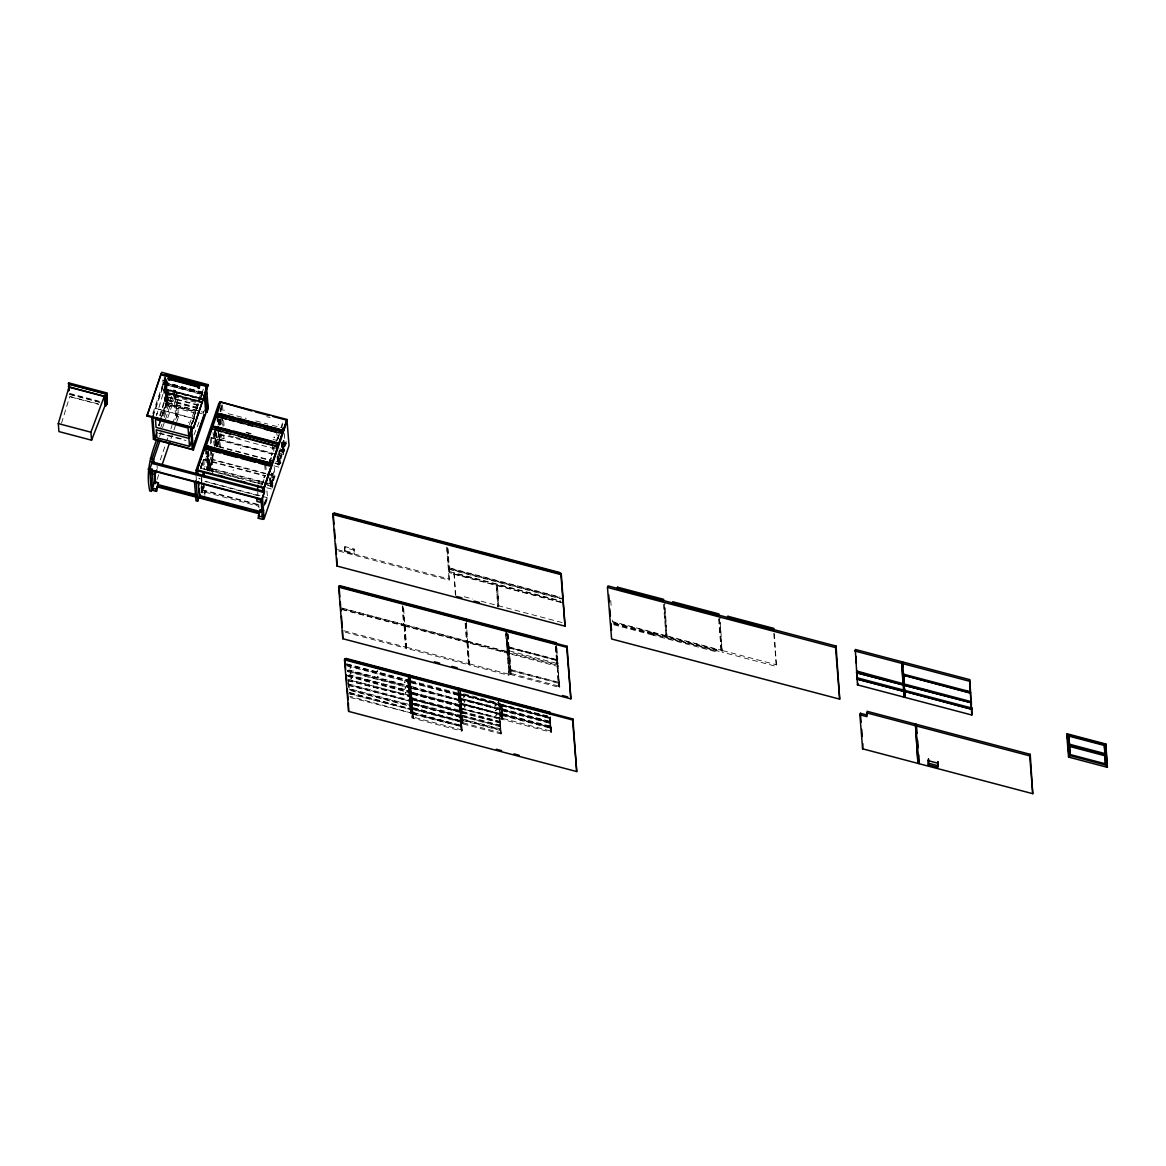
<?xml version="1.0" encoding="UTF-8"?>
<svg xmlns="http://www.w3.org/2000/svg" width="1166" height="1166" viewBox="0 0 1166 1166"><rect width="100%" height="100%" fill="white"/><g stroke="black" fill="none" stroke-linecap="round" stroke-linejoin="round"><path stroke-width="0.75" stroke-dasharray="5 3.75" d="M350.777 667.404L350.062 668.395L350.237 667.2M350.368 673.992L350.879 672.855L350.908 674.079M351.622 677.971L350.981 678.991L351.097 677.767M377.726 670.785L377.157 671.82L377.201 670.639M378.178 676.499L377.609 677.533L377.667 676.353M207.227 467.522L208 467.697L207.315 467.202M214.69 445.747L215.506 445.529L214.69 445.529M280.846 463.223L280.161 462.902L280.948 462.815M233.069 470.437L233.608 469.898M240.531 448.633L241.056 448.021M258.969 480.931L259.318 481.689L259.566 480.902M273.908 437.687L274.141 436.9L274.491 437.658M278.266 424.89L278.222 424.38M199.022 478.235L199.605 478.876L199.036 478.366M207.154 456.576L206.426 456.431L207.067 456.853M213.801 434.918L214.631 434.656L213.844 434.889M218.173 421.99L218.887 422.107M271.897 474.037L272.669 473.833L271.911 473.979M279.359 452.102L280.117 452.058L279.374 451.825M464.374 696.539L463.718 697.545L463.849 696.379M464.768 701.407L464.112 702.398L464.228 701.174M464.301 707.033L464.957 706.028L464.826 707.223M188.469 422.471L189.009 422.019M204.531 467.114L205.07 466.56M223.77 410.549L224.309 410.009M156.463 415.941L166.155 382.973M160.354 415.883L166.986 393.336L198.861 401.745M61.521 423.214L69.756 396.455L98.279 403.975M159.684 415.694L166.898 392.272L200.45 401.119M163.604 416.014L167.729 402.634L165.776 378.673L167.19 403.859L199.255 412.312M404.427 682.664L404.952 681.512L404.952 682.751M404.879 688.246L405.404 687.226L405.404 688.465M405.243 693.158L406.001 692.152L405.71 693.391M164.158 376.21L165.863 397.344L167.073 397.664L165.776 401.483L164.552 401.162L162.861 380.029L163.736 377.493M152.804 413.449L164.945 377.813M196.019 413.318L165.674 405.316L163.852 382.783L164.785 382.171M152.848 415.752L165.951 376.939M152.79 417.107L166.068 378.105M202.141 401.818L166.213 392.359L167.029 389.998L201.922 399.195M204.502 410.009L203.686 412.385L167.044 402.722L166.257 392.869L167.059 390.493M166.709 392.49L166.359 393.496L201.791 402.838M166.796 393.583L166.461 394.604L198.511 403.057M164.552 401.162L165.863 397.344M159.757 420.868L167.758 397.358L166.505 381.763M158.649 425.313L160.966 418.477M161.549 416.772L166.184 404.952L162.161 417.413M198.643 405.01L168.283 397.008L165.966 403.786L194.649 411.35M158.663 425.561L160.995 418.725M161.578 417.02L166.009 404.296L195.684 412.123M168.283 397.008L166.578 404.442L168.837 397.154L167.263 377.434M159.246 425.969L161.535 418.623M167.19 403.859L165.383 376.531M160.791 427.572L161.957 424.162M164.275 417.341L173.574 390.042L175.25 390.479L177.261 415.504L176.081 418.944M159.567 436.55L161.987 429.423M162.584 427.703L164.931 420.809M165.514 419.09L175.25 390.479M167.787 417.807L176.591 391.936L178.558 416.451L176.809 421.553M160.31 459.9L165.601 444.377M166.184 442.657L168.531 435.749M170.877 428.855L172.058 425.401M172.641 423.681L175.57 415.052L173.574 390.042M175.716 419.41L176.868 416.014L174.9 391.499M157.119 479.415L160.019 470.904M171.023 438.576L173.34 431.77M173.923 430.065L176.241 423.258M190.452 427.033L203.729 388.03M191.195 425.167L202.432 391.849M192.915 421.932L195.116 415.475M200.348 400.098L202.665 393.263L163.881 383.046M192.361 423.87L195.13 415.737M202.068 462.844L200.333 467.93L260.586 483.817M220.155 409.689L221.89 404.602M200.931 466.487L202.082 463.106M200.873 467.828L203.248 460.861M220.126 411.277L222.429 404.485M200.916 468.338L203.802 459.856L204.516 468.819M220.17 411.787L222.458 404.748M206.411 470.16L212.212 453.151M214.529 446.345L218.581 434.422M207.431 470.802L208.233 468.426L206.965 452.539M219.849 436.099L221.249 436.478L221.627 435.37L224.907 436.23L224.061 438.693L218.829 437.308L220.039 433.752M201.15 491.017L202.899 486.12M213.888 453.589L208.044 470.772L206.207 447.831M220.607 433.898L216.206 446.782L214.967 430.808M201.383 492.067L201.733 490.711L201.937 492.227M204.414 483.176L202.68 490.347L203.817 486.703M212.416 459.346L210.128 468.484L212.416 459.346L265.775 473.411M216.993 446.199L219.281 439.159L276.094 454.142M220.083 435.632L221.205 435.924L220.986 434.16M201.791 486.12L201.776 491.221L258.575 506.204M262.583 483.424L209.224 469.344L208.189 451.198M203.788 486.455L202.636 489.851L202.068 482.68M219.835 439.32L217.532 446.097L216.526 433.548M221.54 434.306L220.622 435.516M209.399 470.598L209.195 469.096M217.576 446.607L219.281 439.159M221.205 435.924L221.001 434.422L277.829 449.653M201.674 483.234L201.995 493.029L201.354 486.091M208.306 451.067L209.443 471.151L207.635 448.575M204.808 495.244L205.231 487.577M212.256 473.367L213.101 470.904L211.425 450.076M261.009 485.989C263.501 476.092 267.772 468.951 262.321 484.531M268.457 464.112L272.057 453.516L211.206 437.469M275.89 442.249L278.951 433.592M281.021 427.835L282.784 422.019M262.306 484.269L265.192 475.801M269.754 462.406L272.057 453.516M277.202 440.529L279.505 433.737M281.56 427.718L282.711 424.337M269.769 462.654L272.655 454.172L210.682 437.833M277.8 439.086L279.534 434M264.084 504.455L266.373 497.416M264.114 504.703L266.956 497.809L264.07 506.292M270.629 485.537L270.264 486.645L271.372 486.936L274.987 476.34L274.01 464.214M270.978 484.531L274.404 475.947L270.964 484.269L273.821 475.539L273.398 470.16M278.076 463.66L277.697 464.768L278.82 465.059L281.851 456.168L281.298 449.231M278.426 462.654L281.268 455.76L278.412 462.392L280.7 455.352L280.117 448.196M282.434 450.863L282.055 451.971L283.178 452.262L286.209 443.357L285.801 438.168M282.784 449.843L285.641 442.963L282.77 449.595L285.058 442.555L284.329 433.592M264.055 506.044L266.941 497.561L261.767 496.206M271.459 473.046L272.45 485.406L271.707 487.607L270.308 487.242L271.153 485.187L270.235 486.397L271.547 484.677L209.559 468.324M267.495 473.877L274.389 475.684L271.503 484.167L209.53 467.828M278.907 451.169L279.898 463.529L279.155 465.73L277.756 465.365L278.601 463.31L277.683 464.52L278.98 462.8L274.943 461.736M277.814 454.594L281.254 455.512L278.951 462.29L275.497 461.386M283.411 440.136L284.256 450.717L283.513 452.933L282.114 452.554L282.959 450.499L282.041 451.708L283.338 449.989L279.301 448.925M282.172 441.797L285.612 442.701L282.74 449.333M265.484 504.266L267.539 498.217L266.708 487.825M272.217 487.927L273.019 485.552M278.382 453.049L283.615 454.434L284.825 450.878M344.509 547.597L344.859 546.577L354.202 549.04L354.202 554.287L344.859 551.824L344.509 547.597L353.866 550.06L354.202 554.287M344.859 551.824L344.859 546.577M353.866 550.06L354.202 549.04M347.541 675.814L409.514 692.152L409.791 695.534L348.415 679.763L348.576 684.5L348.357 681.687M409.82 701.203L348.78 684.413L348.955 689.15M341.769 609.089L403.742 625.428L402.299 602.137M345.311 632.234L405.564 648.121L404.121 624.83L342.148 608.492M406.497 648.369L405.054 625.078L467.027 641.417L468.819 663.687L468.47 664.707L406.497 648.369L403.232 602.385M405.564 648.121L404.121 624.83M407.852 680.886L408.1 686.687L408.217 675.886M408.581 680.536L408.464 681.585L408.581 680.536L346.608 664.197M408.668 681.585L408.843 686.322L408.668 681.585L346.696 665.247M458.967 689.266L459.258 695.475L459.389 694.47L409.135 681.367L409.149 676.134M459.841 700.168L409.98 686.482L410.053 692.779L459.885 705.926L459.841 700.168L409.601 687.08L409.179 681.789L410.082 680.929M410.272 676.426L410.432 681.163L409.485 680.361M409.995 682.489C411.365 696.408 409.004 671.529 409.601 687.08M409.047 686.235L408.916 687.299L409.047 686.235L348.794 670.348M458.049 694.134L410.476 681.585M410.549 682.635L410.898 686.861L410.549 682.635L458.136 695.184L458.267 694.164M561.429 598.537L449.26 568.964L448.021 548.282M409.135 687.299L409.222 691.19L409.135 687.299L347.147 670.946M561.721 602.254L449.551 572.681L449.289 569.387L449.639 568.367L561.808 597.939M410.447 688.202C411.817 702.121 409.455 677.227 410.053 692.779M449.551 572.681L449.639 568.367M409.441 691.103L409.31 692.152L409.441 691.103L349.188 675.216M409.616 696.044L409.514 692.152M411.35 692.575C410.636 679.297 411.729 698.172 411.554 692.487M459.783 706.232L460.337 711.624L410.519 698.492L410.432 692.196L460.264 705.328L460.176 706.888L459.885 700.679L409.63 687.503M411.802 698.274L411.642 693.537L411.802 698.274L410.519 693.245L410.519 698.492M348.036 680.361L409.645 696.466L347.497 680.638M338.825 551.052L449.245 580.172L446.942 546.154M410.913 693.901L410.898 703.346L460.73 716.492L460.235 711.945M347.847 684.865L410.024 701.116L347.876 685.287M412.108 699.25L412.196 703.142L410.898 697.895M410.811 699.454L410.898 703.346M455.41 595.535L454.04 573.176L496.395 584.341L497.751 606.699L496.395 584.341M411.365 699.615L410.767 698.959M459.681 711.799L411.846 698.696L459.419 711.245M410.111 709.001L410.009 705.109M412.196 703.142L412.021 698.186M410.024 701.116L410.228 706.275L348.255 689.937M460.628 716.798L461.124 721.346L411.292 708.214L411.54 699.104M411.277 702.748C414.207 717.76 411.89 696.335 412.589 707.995M411.19 704.322L411.292 708.214M411.758 704.468L412.035 707.849M459.812 716.099L411.336 703.302M410.49 709.657L409.834 705.619M350.237 693.77L410.709 709.569L348.561 693.741M461.022 721.667L461.503 726.214L411.685 713.067L411.321 708.636L412.239 707.762M411.671 707.616L412.414 712.703L412.152 709.322M350.543 697.574L410.971 712.951L349.727 696.248M411.583 709.176L411.685 713.067M460.206 720.967L411.715 708.17M412.706 709.482L412.983 712.863L412.706 709.482L460.293 722.016L460.424 721.011M411.715 713.49L461.969 726.666L462.246 730.047L461.896 731.067L412.079 717.935L412.064 712.47L461.882 725.616L461.794 727.176L461.576 721.812L411.321 708.636M413.376 717.717C412.473 704.599 414.95 728.269 412.064 712.47M412.531 714.19L412.808 717.571M412.079 717.935L412.152 713.534M403.159 606.83L404.675 625.676L466.648 642.014L465.336 620.443M468.47 664.707L467.027 641.417M505.811 631.112L507.123 652.683L467.581 642.262L466.283 620.676M467.61 642.685L467.96 641.664L507.501 652.086L508.944 675.376L469.402 664.955L467.61 642.685L507.152 653.106L508.944 675.376M410.607 680.653L459.317 693.493M458.821 694.324L459.389 694.47M469.402 664.955L467.96 641.664M459.258 695.475L409.179 681.789M460.176 692.895L461.736 708.126L461.372 703.696M460.118 694.878L499.66 705.313L460.031 693.828L499.748 703.739L500.71 718.402L499.791 713.825M498.698 606.947L497.328 584.589L560.35 601.204M458.471 699.411L411.073 686.351M458.763 700.387L411.015 688.348M459.287 700.023L458.865 694.819M459.462 700.635L459.798 699.615M460.395 698.259L500.112 708.185C498.159 709.584 499.048 697.909 499.194 709.045L460.774 698.915L460.293 694.368M460.512 699.746L500.229 709.657L460.468 699.236L460.599 698.172L499.966 709.117M458.967 705.532L459.098 704.614L411.525 692.065M459.229 706.086L411.467 694.047M459.564 706.232L459.695 705.182M460.789 703.127L500.331 713.548L499.412 708.957M459.914 706.348L460.264 705.328M460.905 704.599L500.622 714.525L460.861 704.089L460.993 703.04L500.36 713.971M460.176 706.888L410.097 693.202M459.637 711.289L459.506 712.295L411.933 699.76M411.977 697.764L459.564 710.313C460.949 709.482 460.162 716.536 459.958 715.166L412.37 702.632M412.764 707.485L460.73 720.69L460.162 710.881L460.074 712.455M461.168 707.981L500.71 718.402M460.031 711.945L460.759 711.581M499.762 713.403L499.981 718.766L461.561 708.636L499.616 717.979L500.097 722.526L461.299 712.295L461.211 708.403L462.042 711.93M461.299 712.295L461.211 708.403M460.031 716.143L459.9 717.163L412.312 704.614M460.337 715.837L461.08 715.472M462.217 723.707L462.13 719.816L462.217 723.707L501.016 733.939L500.608 726.243L461.605 716.099C461.066 704.949 463.179 722.92 462.246 711.843M461.153 716.434C458.938 715.909 462.552 716.172 460.453 717.309M462.071 712.353L461.94 708.039M461.022 717.454L410.942 703.768M501.016 733.939L500.914 730.047L461.911 719.903L461.517 712.207M460.73 720.69C462.319 718.956 459.375 726.651 461.853 725.194M461.547 721.302C459.331 720.777 462.946 721.025 460.847 722.162M461.911 719.903L461.823 716.011M460.555 725.398L413.158 712.353M462.654 719.539L462.552 715.647L462.086 719.393M460.643 726.374L460.759 725.31M501.191 733.429L500.535 729.391L462.858 719.451L462.392 723.197M460.847 726.374L413.099 714.335M461.925 726.156L461.197 726.52L461.328 725.471M462.96 723.343L462.858 719.451M462.246 730.047L413.536 717.207M506.263 630.66L507.953 651.575L557.771 664.722C557.989 663.133 555.716 664.154 556.721 660.029L509.148 647.48C509.688 660.991 505.665 632.526 507.021 634.756M507.851 647.684L508.58 647.334L508.682 651.211M508.405 647.844L507.443 633.196M555.73 647.596L556.503 660.029L508.93 647.48L508.012 633.342M507.152 653.106L507.501 652.086M509.236 651.371L509.148 647.48M507.953 651.575L508.026 647.174M559.112 682.868L559.491 683.524L557.698 665.32L559.593 687.415L509.761 674.269L508.085 653.354L509.003 652.479L510.183 670.027L509.003 652.479M559.942 686.395L558.645 686.599L558.543 682.722L510.752 670.173L509.382 653.135L557.129 665.174L558.325 682.722L557.129 665.174M511.058 674.065C510.475 661.69 512.297 683.538 509.804 669.371L508.434 652.333M509.673 670.377L509.761 674.269M460.031 689.616L460.395 694.062L498.815 704.191L498.713 700.3M510.227 670.537L509.629 669.882M510.752 670.173L509.557 652.639M499.616 704.803L460.031 693.828M510.504 673.919L510.402 670.027M500.651 703.564L500.301 704.585L550.133 717.717M500.345 705.007L550.163 718.139L550.512 722.585L500.695 709.438L500.345 705.007L501.249 704.133M499.369 708.534L499.587 713.913L461.168 703.783L460.687 699.236M501.89 705.343L501.992 709.234L500.68 703.987M500.593 705.561L500.695 709.438M501.161 705.707L500.549 705.051M500.01 709.657L460.424 698.682M549.565 721.783L549.477 717.892L501.628 704.789L549.39 716.828L550.133 721.929L550.031 718.037M501.992 709.234L501.803 704.279M550.556 723.007L550.906 727.438L501.089 714.306L501.336 705.197M501.074 708.855C503.989 723.867 501.686 702.428 502.386 714.088M500.986 710.415L501.089 714.306M501.555 710.56L501.817 713.942M500.403 714.525L460.818 703.55M550.425 722.891L550.527 726.782L549.784 721.696L501.118 709.394M501.118 714.729L551.372 727.905L551.299 732.306L501.482 719.16L501.118 714.729L502.021 713.854M500.097 722.526L500.156 718.256M501.467 713.709C504.382 728.721 502.08 707.281 502.765 718.956M501.38 715.268L501.482 719.16M499.923 721.783L500.01 725.675L499.616 717.979M501.934 715.428L502.211 718.81M550.818 727.759L550.906 731.65L550.163 726.549L501.511 714.262M500.301 722.439L500.403 726.331L499.748 722.293M500.71 730.135L500.608 726.243M500.316 729.479L500.229 725.587L500.884 729.625M500.535 729.391L500.622 733.283M556.823 663.906L556.721 660.029M557.625 660.32L557.246 659.665L558.12 663.702M558.252 665.48L557.916 666.486L508.085 653.354M558.645 686.599L558.543 682.722M558.893 682.868L559.622 682.504M549.813 718.037L549.944 716.973L550.527 726.782M550.133 721.929L550.469 716.696M550.381 718.183L550.512 717.119M550.6 718.183L549.856 718.548M549.784 721.696L549.652 722.745M550.337 721.841L550.775 723.051M500.724 709.861L550.979 723.037L550.25 723.401M549.958 726.637L549.856 722.745M550.163 726.549L550.031 727.613M550.731 726.695L551.154 727.905M550.906 731.65L550.979 723.037M551.372 727.905L550.644 728.269M550.352 731.49L550.25 727.613M613.753 624.787L652.464 634.989L652.916 632.628L612.442 621.959M652.464 634.989L652.916 632.628M653.324 634.391L653.849 632.876L716.755 649.462L716.303 651.823L653.397 635.237L653.324 634.391L716.245 650.978L716.303 651.823M653.397 635.237L653.849 632.876M613.637 623.519L666.107 637.35L664.11 604.556M719.262 619.102L721.258 651.896L667.039 637.598L664.868 602.56M716.245 650.978L716.755 649.462M774.413 633.648L776.41 666.442L722.191 652.144L720.02 617.106M189.329 424.613L201.383 392.272L201.631 395.361M194.008 434.874L199.765 420.124M494.85 705.561L496.439 704.891L495.361 705.809M496.293 709.671L495.229 710.531L496.803 709.861M497.197 714.729L495.623 715.399L496.701 714.481M157.133 413.609L156.463 414.178L157.293 413.464M219.514 423.112L219.733 423.039M165.455 379.606L166.199 379.81M162.861 380.029L164.071 380.349L166.184 404.952M164.231 382.025L203.015 392.257M164.246 382.273L203.044 392.505M163.896 383.293L202.695 393.525L202.316 394.633L164.071 384.284M164.042 384.037L202.301 394.37M166.621 389.196L204.764 399.253L166.607 389.036L166.301 390.129L203.7 400.157M166.286 389.969L201.937 399.355M266.679 416.656L270.118 417.559M166.257 392.869L202.899 402.532M167.758 397.358L197.987 405.331M228.186 413.653L246.23 418.405M255.733 420.911L267.786 424.089M272.305 425.284L280.991 427.572M167.452 399.559L198.657 407.779M167.86 400.346L197.52 408.173M167.132 400.492L197.55 408.508M167.729 402.634L199.605 411.03M197.389 412.575L202.534 413.93M194.066 418.536L155.282 408.304L194.095 418.783M246.026 432.265L254.042 434.422M273.165 439.465L276.634 440.384M246.23 432.615L253.124 434.422M285.087 443.065L286.209 443.357M175.57 415.052L177.261 415.504M176.868 416.014L178.558 416.451M69.479 393.379L98.95 401.148M228.886 435.632L234.104 437.017M235.138 437.279L242.79 439.305M273.019 447.278L278.178 448.633M99.547 401.993L69.873 394.166L69.071 396.542L98.731 404.369M69.902 394.516L99.576 402.328M279.549 450.105L283.003 451.009L282.318 442.439M279.213 450.586L282.58 451.606M280.729 455.862L281.851 456.168M218.698 446.403L273.777 460.934M218.727 446.913L273.821 461.43M275.191 462.902L278.645 463.82L278.018 456.139M274.855 463.398L278.12 464.257M159.669 433.082L183.295 439.305M158.62 433.3L186.021 440.529M274.025 465.861L279.257 467.231L278.368 455.119M265.178 473.76L211.891 459.71L211.338 452.772M266.912 474.212L274.987 476.34M203.759 459.346L265.731 475.684M203.234 459.71L265.207 476.049M208.233 468.426L207.519 452.685M264.303 483.875L271.197 485.683L270.57 478.016M209.822 470.044L213.101 470.904M267.408 485.275L270.687 486.135L269.987 477.448M200.348 468.193L243.388 479.532M250.282 481.354L260.601 484.079M266.577 487.723L271.809 489.108L270.993 477.812M204.968 481.223L260.047 495.739M257.73 495.623L205.551 481.616M266.416 497.926L267.539 498.217M202.082 489.705L258.881 504.674M202.112 490.201L262.365 506.088M201.747 490.973L201.951 492.475L200.829 492.183M202.374 491.921L205.653 492.781M449.595 567.944L560.015 597.065M449.289 569.387L561.458 598.96M449.901 571.661L560.321 600.781M453.705 574.182L496.046 585.361M496.978 585.594L561.764 602.676M345.194 550.804L354.551 553.267M666.617 635.82L612.412 621.536L612.121 618.009M667.564 636.068L721.769 650.366M722.701 650.613L776.92 664.912M337.411 549.58L449.58 579.152M614.263 623.256L652.989 633.473M653.922 633.721L716.828 650.307M613.68 623.941L652.392 634.158M464.228 596.744L472.696 598.974M481.164 601.219L498.101 605.679M562.07 622.542L499.033 605.926L497.328 584.589M509.105 646.97L556.678 659.519M507.808 647.188L507.268 633.706M508.974 647.99L556.546 660.524M509.411 650.861L556.998 663.396M342.104 608.069L404.077 624.408M405.025 624.655L466.998 640.994M467.93 641.242L507.472 651.663M341.798 609.512L403.771 625.851M404.704 626.098L466.677 642.437M510.927 669.663L558.499 682.212M510.795 670.683L558.368 683.232M511.233 673.554L558.82 686.104M343.926 630.762L405.899 647.101M406.832 647.349L468.819 663.687M469.752 663.935L509.294 674.356M463.616 693.799L499.718 703.317L498.99 703.681M547.656 715.953L501.045 704.22M346.579 663.775L408.552 680.113M500.724 704.541L501.628 704.789M501.846 704.832L549.769 717.484M460.424 694.484L498.844 704.614M346.652 664.737L408.625 681.075M501.715 705.853L549.303 718.402M347.089 665.903L408.494 682.095M502.167 708.724L549.74 721.273M550.163 722.352L502.196 709.147M348.751 669.925L409.004 685.812M502.109 710.706L549.682 723.255M347.118 670.45L409.091 686.789M347.541 671.616L408.96 687.809M502.561 713.577L550.133 726.126M550.556 727.205L502.59 714M349.144 674.793L409.397 690.68M502.502 715.574L550.075 728.109M460.22 704.905L459.491 705.27L459.156 701.043M347.497 675.303L409.485 691.642M411.379 692.998L410.432 692.196M411.598 693.041L459.521 705.692M347.934 676.469L409.339 692.662M502.94 718.445L550.527 730.995M461.036 708.913L499.82 719.145M347.818 679.195L409.791 695.534M462.217 711.42L499.879 721.36M410.942 698.449L411.846 698.696M412.064 698.74L459.987 711.391M461.474 711.785L500.272 722.016M410.549 698.915L460.366 712.047M461.342 712.717L500.127 722.949M348.751 683.99L409.601 700.037L409.98 704.687L349.13 688.64L348.78 684.413M462.523 715.224L500.185 725.165M461.78 715.589L500.578 725.82M460.366 716.259L412.4 703.054M461.649 716.522L500.433 726.753M349.159 689.062L410.359 705.343M462.829 719.028L500.491 728.969M349.931 689.966L410.184 705.853M461.955 720.326L500.739 730.557M460.759 721.113L412.793 707.908M349.421 692.444L410.286 708.491L410.417 712.805M349.465 692.866L410.665 709.147M463.135 722.833L500.797 732.773M412.108 713.024L461.153 725.966M773.758 633.43L776.41 666.442M719.495 618.621L722.191 652.144M718.606 618.898L721.258 651.896M664.343 604.09L667.039 637.598M663.454 604.352L666.107 637.35M610.707 600.359L611.275 607.413M556.852 647.888L557.8 659.81M556.095 643.792L557.771 664.722M557.698 665.32L559.593 687.415M555.978 646.547L557.071 660.175M557.115 660.685L557.377 664.066M558.937 683.378L559.199 686.759M555.41 646.401L556.503 660.029M550.935 727.861L551.299 732.306M507.837 633.852L508.93 647.48M505.607 633.838L507.123 652.683M498.45 699.746L498.815 704.191M499.442 718.489L499.704 721.871M466.065 623.416L467.581 642.262M465.132 623.169L466.648 642.014M454.04 573.176L455.76 594.514M460.293 690.17L460.57 693.551M460.599 693.974L460.949 698.405M460.993 698.828L461.342 703.273M461.08 704.089L461.561 708.636M447.54 547.524L449.26 568.964M459.433 694.965L459.768 699.192M460.351 706.377L460.687 710.604M461.197 716.944L461.459 720.326M458.413 689.121L458.967 694.513M461.415 726.52L461.896 731.067M458.238 689.631L458.573 693.857M458.69 695.33L459.04 699.556M459.608 706.742L459.943 710.969M461.24 727.03L461.503 730.412M446.593 547.175L449.245 580.172M457.844 688.975L460.949 730.266M410.097 676.936L410.432 681.163M410.578 687.182L410.374 687.138M409.543 676.79L409.878 681.017M409.528 680.784L409.426 682.343M409.98 686.482L409.893 688.042M408.712 676.091L409.135 681.367M408.042 676.397L408.377 680.623M409.645 696.466L409.995 700.693M410.709 709.569L410.971 712.951M402.226 606.582L403.742 625.428M410.796 713.461L409.266 695.81L409.426 700.547M283.979 440.282L284.679 449.099M282.726 442.322L283.615 454.434M282.493 443.605L283.178 452.262M281.793 442.774L282.609 451.854M281.298 442.497L282.114 452.554M279.476 451.315L280.467 463.674M277.96 434.976L278.237 438.445M276.531 430.108L277.246 438.926M278.135 456.402L278.82 465.059M277.435 455.585L278.251 464.666M277.056 456.678L277.756 465.365M273.602 447.773L273.879 451.242M272.319 444.669L272.888 451.738M272.028 473.192L272.873 483.788M270.687 478.279L271.372 486.936M269.608 478.556L270.308 487.242M265.731 464.432L266.3 471.385M264.726 464.782L265.294 471.836M257.715 491.95L257.992 495.477M258.706 504.31L258.983 507.837M222.473 404.996L222.91 410.374M223.653 420.605L224.061 425.809M221.584 407.663L221.861 411.132M222.225 415.737L223.07 426.333M223.785 435.166L224.061 438.693M221.875 419.308L222.444 426.319M220.738 418.958L221.321 426.129M220.374 419.745L220.826 425.342M220.272 419.949L220.753 425.969M219.864 419.104L220.447 426.45M219.791 419.25L220.33 426.1M219.47 419.775L219.893 425.065M218.902 419.629L219.339 424.92M218.844 420.037L219.252 425.226M218.581 420.212L219.004 425.503M218.115 417.807L218.698 424.978M219.412 433.941L220.403 447.292M217.124 416.131L217.838 424.949M218.406 432.018L218.829 437.308M216.949 417.005L217.503 423.928M218.144 432.076L219.427 447.963M216.016 432.542L217.138 446.432M215.914 432.746L217.007 446.461M215.506 431.916L216.672 446.418M215.331 430.837L216.526 445.762M214.413 430.662L215.681 446.549M214.34 431.099L215.593 446.695M214.223 433.023L215.214 445.368M213.057 432.455L214.048 444.814M211.25 437.979L211.818 445.15M212.547 454.113L212.97 459.491L210.084 467.974L208.933 453.632M210.215 438.912L210.638 444.115M210.419 450.426L212.11 471.603M207.839 452.219L209.224 469.344M202.068 392.184L202.33 395.463M203.569 411.306L203.861 414.892M206.746 451.242L208.277 470.306M205.187 449.041L206.746 468.455M202.782 460.789L203.467 469.446M203.817 482.884L204.677 493.48M201.631 477.302L201.922 480.888M201.266 478.031L201.543 481.5M201.15 478.22L201.703 485.071M201.062 486.922L201.354 490.449M196.092 476.311L196.384 479.867M167.875 400.681L166.228 380.145L165.426 382.521L166.213 392.359M164.814 382.419L166.534 403.932M157.104 465.977L157.293 468.309M165.966 383.235L165.63 384.241L201.048 393.583L201.397 392.563L165.966 383.235M209.18 468.849L208.831 470.204L209.18 468.849M408.304 686.599L408.494 691.54L408.304 686.599M408.698 691.453L408.887 696.408L408.698 691.453M411.102 686.774L410.971 687.838L411.102 686.774M411 692.342L410.869 693.391L411 692.342M412.618 712.615L412.502 713.679L412.618 712.615"/><path stroke-width="1.5" d="M216.468 413.128L196.981 470.583L219.572 404.223M216.249 413.172L220.068 401.833L286.996 419.483L263.91 488.233L271.284 465.657L271.284 466.4M272.101 463.368L278.018 445.893M278.033 445.951L277.858 446.899L239.263 436.434M278.82 443.619L282.376 433.096L282.376 433.854M283.425 430.575L216.366 413.493M903.49 683.713L903.111 685.04L901.741 661.705L855.29 649.462L857.491 684.879L903.942 697.122L903.912 688.756M903.519 674.516L903.271 675.42M904.583 691.657L904.933 690.345L904.874 697.37L971.803 715.02L971.89 707.995M904.845 689.033L904.422 690.272L971.351 707.922L971.38 701.626L971.03 702.865M970.127 692.75L903.198 675.099L970.185 693.1L970.564 691.759L970.826 701.538L903.898 683.888L904.189 683.043M971.424 708.972L971.861 707.995M205.318 445.922L272.246 463.572L205.347 445.383M970.433 692.356L965.157 690.797M271.284 465.861L204.341 448.283M856.573 671.004L902.965 683.64M283.367 430.473L286.996 419.483M58.3 423.593L68.998 387.156L104.24 396.455L104.984 405.753L91.56 440.194L58.941 431.58L58.3 423.593L90.919 432.207L91.56 440.194M160.981 374.14L207.533 385.946L193.396 428.272L146.945 416.029L161.054 373.688L160.893 374.694L171.373 377.157M207.431 386.383L208.218 384.576L193.396 428.272M215.375 415.898L282.303 433.548M277.945 446.345L211.046 428.578M857.535 677.84L857.185 679.151M68.881 390.799L68.634 382.856L106.776 392.913L107.301 404.369L105.698 393.642M68.546 389.983L69.085 384.328L105.727 393.991L104.925 396.353L105.712 406.205L106.529 403.83M107.301 404.369L106.776 392.913M146.945 416.029L161.768 372.318L208.233 384.693M152.644 416.364L152.79 417.107M196.617 385.363L169.872 378.309L169.551 380.218L168.341 379.897L168.239 378.542L168.604 377.449L199.459 385.582L199.197 388.03L197.972 387.71L198.278 385.8L197.972 387.71M169.551 380.218L169.872 378.309M206.98 399.224L207.679 407.896L193.381 449.857L153.475 439.334L154.612 435.982M156.885 432.295L154.597 439.626L155.151 435.559M154.014 439.232L155.18 435.807M150.589 461.459L152.265 461.911L149.671 469.534L151.42 491.382L149.744 490.944C145.881 473.032 150.327 456.154 156.725 439.524M158.474 439.771L152.017 458.734L152.309 462.406L153.999 462.858L153.693 459.171L160.15 440.209M153.606 463.368L153.956 462.348L196.296 473.513L195.946 474.533M150.764 473.425L155.151 474.577L156.754 469.869M151.93 487.913L154.947 481.879L158.459 482.797L156.506 491.396L152.105 490.245L151.93 487.913L156.317 489.079L156.506 491.396M152.105 490.245L152.498 486.222M162.336 464.097L169.872 441.972M156.317 489.079L158.459 482.797M199.459 385.582L199.197 388.03M205.639 389.925L206.499 387.374L208.204 408.508L206.907 412.327L205.682 412.006L204.269 394.4M195.174 441.025L203.875 415.14M192.273 449.566L204.414 415.038M197.724 470.787L198.016 474.46L196.34 474.023L196.048 470.35L218.931 403.101L220.607 403.553M204.764 450.105L220.024 405.272M206.95 445.631L206.207 447.831L210.886 449.056L210.419 450.426M197.637 474.97L197.987 473.95L262.758 491.032L262.408 492.052M207.431 447.074L207.752 445.806M207.417 446.826L207.621 448.327M217.867 428.549L218.319 427.193M222.225 415.737L222.691 414.382M157.497 486.951L196.209 497.153L196.66 494.778L157.949 484.575M196.209 497.153L196.733 495.623M194.46 481.689L195.99 500.797L197.666 501.234L199.984 494.428M259.173 513.754L199.765 498.086L199.692 497.241L200.217 495.71L261.373 511.845M199.765 498.086L200.217 495.71M257.744 485.304L257.569 490.186M269.404 463.412L268.471 464.374M269.39 463.164L269.74 462.144M270.133 465.453L271.314 462.013M276.59 446.491L277.77 443.036M281.283 432.703L282.988 427.922M149.714 470.044L261.884 499.616L264.478 491.994L264.186 488.306L287.069 421.072L289.037 445.587L264.128 518.753L262.452 518.316M261.155 500.258L261.738 498.552L261.344 502.575L256.957 501.424L256.768 499.092L261.155 500.258L262.306 516.582M261.884 499.616L264.099 492.504L151.959 463.427M262.19 515.139L263.079 515.372L262.7 519.395L258.298 518.243L260.251 509.644L263.749 510.562M258.298 518.243L259.362 515.11M262.7 519.395L263.079 515.372M332.82 514.468L333.17 513.448L561.254 573.585L565.044 626.171L336.959 566.035L332.82 514.468L560.904 574.605L565.044 626.171M336.959 566.035L336.741 557.902M338.665 587.154L339 586.148L567.084 646.285L570.874 698.857L342.804 638.72L338.665 587.154L566.734 647.305L570.874 698.857M342.804 638.72L342.571 630.587M344.495 659.854L344.844 658.834L572.914 718.97L576.718 771.557L348.634 711.406L344.495 659.854L572.579 719.99L576.718 771.557M346.156 658.484L346.025 659.548L346.156 658.484L408.129 674.822L407.998 675.886L408.129 674.822M348.634 711.406L348.401 703.287M402.882 603.405L403.232 602.385L465.205 618.723L464.855 619.744L404.602 603.857M447.248 543.939L447.598 542.933L559.767 572.506L559.418 573.526M409.63 675.216L408.712 676.091L458.544 689.223L458.879 688.217L458.194 689.121M409.062 675.07L409.543 676.79M410.184 675.362L410.053 676.426L410.184 675.362L457.757 687.911L457.64 688.975M458.967 689.266L458.879 688.217M460.424 689.718L459.827 688.45L499.354 698.886L498.669 699.789M459.695 689.514L459.827 688.45M499.237 699.935L459.652 688.96M500.855 699.279L499.952 700.139L548.049 712.834M500.17 700.183L500.301 699.134M501.293 700.489L501.424 699.425L548.997 711.974L548.865 713.024L548.997 711.974M560.904 574.605L561.254 573.585M566.734 647.305L567.084 646.285M549.55 712.12L550.031 713.825L549.638 713.169M549.769 713.286L550.119 712.266M607.471 587.445L607.996 585.915L836.066 646.051L839.695 699.134L611.611 638.997L607.471 587.445L835.556 647.582L839.695 699.134M572.579 719.99L572.914 718.97M672.243 603.274L672.767 601.743L718.854 613.899L718.329 615.415M835.556 647.582L836.066 646.051M856.514 672.797L903.067 684.792M903.577 691.161L857.025 679.093L903.606 691.423M857.491 684.879L858.001 683.349M859.881 714.802L866.906 716.653L867.11 711.318L915.441 724.057L917.963 763.409L862.621 748.82L859.881 714.802L860.406 713.271L867.417 715.122M862.621 748.82L862.855 743.719M903.942 697.122L901.741 661.705M904.874 697.37L902.673 661.953L969.602 679.603L970.476 690.418L970.039 691.686L903.111 674.05M917.963 763.409L915.441 724.057M915.849 725.835L916.374 724.305L1030.234 754.329L1032.741 793.682L918.895 763.657L915.849 725.835L1029.709 755.86L1032.741 793.682M918.895 763.657L918.837 754.927M928.311 764.838L928.5 759.081L928.311 764.838L937.668 767.301L938.178 765.77L928.836 763.307M937.668 767.301L937.843 761.544L938.076 764.357M971.803 715.02L969.602 679.603M970.914 702.602L903.898 685.2L970.928 702.675M1029.709 755.86L1030.234 754.329M1066.773 734.813L1067.123 733.793L1105.907 744.025L1107.35 767.315L1068.566 757.084L1066.773 734.813L1105.572 745.045L1107.35 767.315M1105.149 755.043L1105.514 764.969L1070.097 755.626L1068.858 735.003L1104.289 744.345L1104.727 749.694M1069.688 745.351L1069.353 746.371L1104.77 755.714L1105.12 754.693M1068.566 757.084L1068.901 756.064M1070.097 755.626L1068.858 735.003M1105.514 764.969L1104.289 744.345M1105.572 745.045L1105.907 744.025M211.95 425.911L279.009 443.692L212.008 426.29M283.236 430.764L216.337 413.07M90.919 432.207L104.24 396.455M188.892 438.372L156.273 429.773L156.914 437.76L189.533 446.359L188.892 438.372L192.069 429.86M188.703 436.011L188.061 428.024L155.442 419.425L156.084 427.412L188.703 436.011L191.909 427.805M189.533 446.359L192.099 439.801M856.675 672.767L857.025 671.47L857.258 676.907M165.951 374.84L205.872 385.363M174.813 378.075L188.571 381.705M197.185 383.964L207.504 386.689M168.239 378.542L199.561 386.937M169.493 379.416L197.914 386.908M251.827 410.957L220.068 401.833M255.354 411.875L269.448 415.592M272.961 416.524L287.055 420.241M206.557 407.59L207.679 407.896M206.98 408.187L208.204 408.508M234.206 417.297L219.427 413.653M237.675 418.215L279.33 429.205M283.105 431.857L216.176 414.207M216.162 414.076L283.163 431.682M215.433 416.204L226.015 418.988M229.527 419.92L234.818 421.305M238.33 422.238L243.621 423.637M247.148 424.555L252.424 425.954M264.755 429.205L275.322 431.988M68.313 383.789L106.456 393.846M68.284 386.704L104.925 396.353M229.848 430.108L215.069 426.45M233.317 431.012L274.972 442.001M211.804 426.887L278.805 444.494M216.366 430.4L221.657 431.784M225.169 432.717L230.46 434.116M146.887 415.271L193.337 427.514M153.708 417.341L151.667 416.801L153.475 439.334M155.413 417.792L191.064 427.689M272.072 464.243L205.085 446.636L272.013 464.418M206.469 447.773L269.565 464.418M268.457 464.287L269.871 464.651M204.356 448.764L220.214 452.933M223.726 453.865L237.82 457.582M241.347 458.515L255.427 462.232M258.954 463.15L269.521 465.934M153.999 438.97L192.813 449.464M218.567 475.305L223.726 476.661M240.939 481.208L246.113 482.564M196.923 469.825L263.851 487.475M150.327 458.296L153.693 459.171M196.048 470.35L264.186 488.306M264.478 491.994L262.802 491.542L262.51 487.869M854.765 650.978L901.231 663.235M902.163 663.483L969.092 681.133M448.997 544.405L557.669 573.06M673.948 603.726L716.624 614.978M152.046 469.636L151.157 469.402L150.574 471.093L154.976 472.259L155.151 474.577M147.995 469.096L261.84 499.106M162.089 486.499L180.89 491.454M184.111 492.3L194.97 495.156M229.104 504.164L199.342 496.322L198.205 482.083M232.617 505.082L246.624 508.784M254.45 510.854L259.697 512.224M157.425 486.105L196.136 496.308M199.692 497.241L259.114 512.909M858.628 672.359L863.787 673.715M923.676 689.5L927.203 690.432M856.514 672.709L903.082 684.996M258.109 515.911L262.51 517.077M151.959 489.181L153.65 489.618M903.475 690.024L857.025 677.781L857.316 676.936M971.438 709.059L904.495 691.336L971.453 709.278M1068.522 736.023L1103.94 745.351M1105.033 753.6L1069.601 744.258L1069.266 745.278L1104.683 754.606M1070.432 754.606L1105.864 763.949M456.62 596.467L461.882 597.852M474.154 601.102L479.415 602.487M866.6 712.849L914.916 725.587M927.976 760.611L937.333 763.074M434.379 661.763L439.64 663.148M451.927 666.384L457.189 667.768M562.449 695.534L567.711 696.918M345.981 658.994L408.173 675.376M409.106 675.624L410.009 675.872M410.228 675.916L458.151 688.567M500.345 699.673L501.249 699.935M503.158 700.416L549.39 712.63M353.123 661.355L358.283 662.725M375.51 667.258L380.67 668.614M392.723 671.791L397.883 673.161M415.373 677.767L420.46 679.108M437.454 683.597L442.555 684.938M494.282 698.58L499.442 699.935M508.303 702.267L513.39 703.623M530.384 708.097L535.486 709.438M460.949 689.864L498.625 699.25L498.713 700.3M496.352 749.257L501.613 750.642M513.9 753.877L519.162 755.262M1067.123 733.793L1067.531 738.938M1067.939 744.068L1068.639 752.638M916.374 724.305L917.103 733.312M917.671 740.512L918.254 747.727M902.673 661.953L903.111 667.36M903.65 674.123L904.204 680.915M855.844 656.341L856.398 663.235M860.406 713.271L861.12 722.22M861.703 729.391L862.272 736.548M608.71 594.806L609.279 601.918M609.847 609.031L610.416 616.144M610.984 623.256L611.552 630.369M407.444 675.741L346.579 659.694M333.17 513.448L334.03 524.117M334.453 529.451L335.167 538.342M335.604 543.677L336.449 554.346M339 586.148L339.86 596.817M340.297 602.137L340.997 611.028M341.434 616.362L342.294 627.031M344.844 658.834L345.69 669.503M346.127 674.837L346.841 683.728M347.264 689.062L348.124 699.731M278.791 444.363L211.862 426.712M262.467 497.926L264.128 518.753M260.251 509.644L260.441 511.961M206.003 387.097L206.557 394.021M205.201 391.193L206.907 412.327M203.977 471.953L204.4 477.156M202.971 472.288L203.248 475.83M198.584 481.5L198.876 485.041M199.153 488.569L199.692 495.302M196.005 480.392L197.666 501.234M191.574 427.339L193.381 449.857M190.495 427.543L192.23 449.056M168.604 377.449L168.72 378.79M152.833 417.617L154.553 439.13M154.947 474.795L155.661 483.686M154.466 474.037L155.18 482.928M151.974 468.79L153.373 486.149M150.429 470.087L151.828 487.446M69.056 383.993L69.348 387.608M68.634 382.856L69.246 390.26M334.482 513.098L334.146 514.119L446.316 543.691L446.665 542.686L334.482 513.098M340.326 585.798L339.976 586.819L401.949 603.157L402.299 602.137L340.326 585.798M466.138 618.971L465.788 619.991L505.33 630.412L505.68 629.392L466.138 618.971M506.612 629.64L506.263 630.66L556.095 643.792L556.43 642.772L506.612 629.64M617.616 587.198L617.091 588.728L663.177 600.884L663.702 599.353L617.616 587.198M727.919 616.289L727.395 617.805L773.481 629.961L773.991 628.43L727.919 616.289"/></g></svg>
